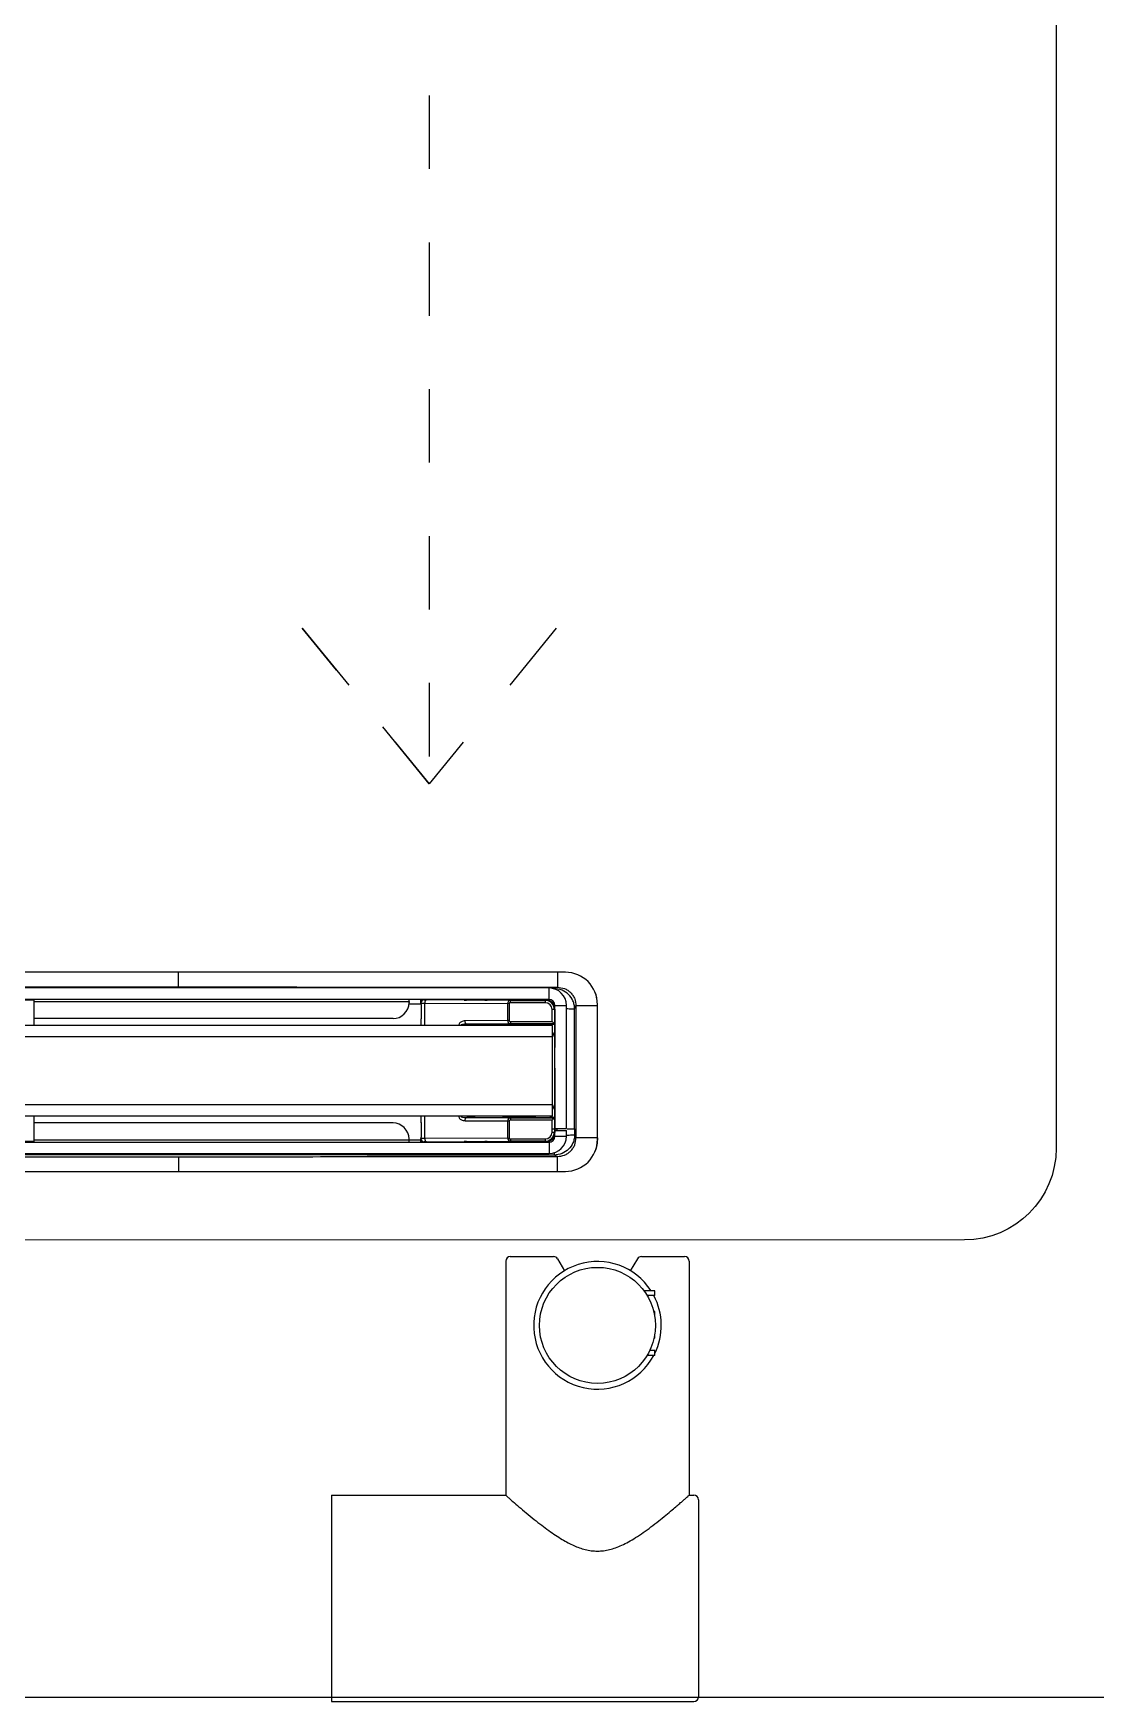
# Model space of a CAD drawing. Header units: millimetres. Extents: x 694231 to 734331, y 4486031 to 4541543.
# Drawn here: x 726069.15 to 726092.31, y 4492477.91 to 4492514.27 of the extents above; entities that cross this region are included whole.
import ezdxf

# ---------------------------------------------------------------- set-up
doc = ezdxf.new("R2010")
doc.units = ezdxf.units.MM
doc.linetypes.add('AI-Linetype-22', pattern=[3.2004, 1.6002, -1.6002])
doc.layers.add('Deko_Vitrifiye', color=135, linetype='Continuous')
doc.layers.add('Deko_Zemin Seramik5', color=155, linetype='Continuous')

# ---------------------------------------------------------------- blocks, each defined once
blk = doc.blocks.new('A$C3a43e377')
at = {"layer": 'Deko_Vitrifiye', "linetype": 'Continuous'}
for p, q in [((0, 80), (0, 1)), ((45, 80), (0, 80)), ((45, 80), (45, 42)), ((96, 42), (45, 42)), ((97, 41), (97, 31.57)), ((96.51, 30.71), (93.92, 29.15)), ((96.51, 13.29), (93.92, 14.85)), ((75.44, 9.5), (75.44, 11.19)), ((88.49, 9.5), (88.49, 11.14)), ((89.54, 9.5), (89.54, 11.85)), ((97, 12.43), (97, 3)), ((75.44, 9.5), (76.49, 9.5)), ((76.49, 9.5), (76.49, 10.61)), ((79.23, 9.5), (79.23, 9.65)), ((79.23, 9.5), (80.05, 9.5)), ((84.16, 9.5), (85.02, 9.5)), ((85.02, 9.5), (85.02, 9.72)), ((88.49, 9.5), (89.54, 9.5)), ((44, 0), (1, 0)), ((45, 2), (45, 1)), ((96, 2), (45, 2))]:
    blk.add_line(p, q, dxfattribs=at)
blk.add_circle((82, 22), 12.65, dxfattribs=at)
for centre, radius, start, end in [((96, 41), 1, 0, 90), ((82, 22), 13.91, 302.8517, 241.8522), ((96, 31.57), 1, 300.9638, 0), ((96, 12.43), 1, 0, 59.0362), ((82, 22), 13.91, 243.9761, 297.8271), ((1, 1), 1, 180, 270), ((44, 1), 1, 270, 0), ((96, 3), 1, 270, 0)]:
    blk.add_arc(centre, radius, start, end, dxfattribs=at)
at = {"layer": 'Deko_Vitrifiye', "linetype": 'Continuous', "start_tangent": (-31.698218, -35.660517), "end_tangent": (31.698229, -35.66051)}
blk.add_spline([(45, 42), (44.86, 41.84), (44.39, 41.31), (43.6, 40.41), (42.49, 39.13), (41.12, 37.51), (39.71, 35.78), (38.44, 34.15), (37.29, 32.61), (36.27, 31.12), (35.37, 29.71), (34.62, 28.38), (34.02, 27.15), (33.53, 25.94), (33.15, 24.68), (32.9, 23.35), (32.81, 21.99), (32.9, 20.65), (33.14, 19.34), (33.54, 18.04), (34.1, 16.68), (34.83, 15.23), (35.75, 13.67), (36.85, 12.02), (38.07, 10.33), (39.37, 8.65), (40.64, 7.07), (41.77, 5.71), (42.67, 4.66), (43.37, 3.86), (43.92, 3.22), (44.38, 2.71), (44.72, 2.32), (44.93, 2.08), (45, 2)], degree=3, dxfattribs=at)

msp = doc.modelspace()

# ---------------------------------------------------------------- linework, layer by layer
at = {"layer": 'Deko_Zemin Seramik5'}
for p, q in [((726080.746, 4492493.804), (726042.146, 4492493.804)), ((726080.39, 4492493.461), (726042.504, 4492493.461)), ((726050.579, 4492493.484), (726072.314, 4492493.484)), ((726080.39, 4492493.211), (726080.39, 4492493.461)), ((726080.39, 4492493.211), (726080.39, 4492493.461)), ((726080.505, 4492493.449), (726080.457, 4492493.449)), ((726080.505, 4492493.449), (726080.457, 4492493.449)), ((726080.573, 4492493.477), (726080.505, 4492493.449)), ((726080.573, 4492493.477), (726080.505, 4492493.449)), ((726080.39, 4492493.211), (726042.504, 4492493.211)), ((726069.165, 4492493.197), (726068.765, 4492493.197)), ((726069.165, 4492492.646), (726069.165, 4492493.197)), ((726069.165, 4492493.166), (726077.34, 4492493.166)), ((726077.335, 4492493.117), (726077.597, 4492493.113)), ((726077.34, 4492493.166), (726077.34, 4492493.211)), ((726077.34, 4492493.166), (726077.34, 4492493.142)), ((726077.597, 4492493.133), (726077.597, 4492493.211)), ((726077.597, 4492493.133), (726077.597, 4492493.102)), ((726077.597, 4492493.133), (726077.597, 4492493.133)), ((726077.602, 4492493.101), (726077.602, 4492492.786)), ((726077.667, 4492493.203), (726077.667, 4492493.203)), ((726078.409, 4492493.203), (726077.667, 4492493.203)), ((726077.683, 4492493.159), (726077.68, 4492493.146)), ((726077.68, 4492493.146), (726077.68, 4492493.132)), ((726077.68, 4492493.132), (726079.491, 4492493.121)), ((726077.68, 4492492.646), (726077.68, 4492493.132)), ((726077.687, 4492493.171), (726077.683, 4492493.159)), ((726077.692, 4492493.182), (726077.687, 4492493.171)), ((726077.698, 4492493.19), (726077.692, 4492493.182)), ((726077.705, 4492493.197), (726077.698, 4492493.19)), ((726077.713, 4492493.201), (726077.705, 4492493.197)), ((726077.721, 4492493.202), (726077.713, 4492493.201)), ((726079.554, 4492493.191), (726077.721, 4492493.202)), ((726078.409, 4492493.211), (726078.409, 4492493.203)), ((726078.538, 4492493.206), (726078.409, 4492493.206)), ((726078.538, 4492493.211), (726078.538, 4492493.199)), ((726078.538, 4492493.198), (726078.538, 4492493.199)), ((726078.539, 4492493.198), (726078.538, 4492493.198)), ((726078.539, 4492493.198), (726078.539, 4492493.211)), ((726078.589, 4492493.211), (726078.589, 4492493.197)), ((726078.988, 4492493.197), (726078.589, 4492493.197)), ((726078.988, 4492493.197), (726078.988, 4492493.211)), ((726079.038, 4492493.211), (726079.038, 4492493.198)), ((726079.038, 4492493.198), (726079.039, 4492493.199)), ((726079.039, 4492493.199), (726079.039, 4492493.211)), ((726079.168, 4492493.206), (726079.039, 4492493.206)), ((726079.168, 4492493.203), (726079.168, 4492493.211)), ((726079.168, 4492493.203), (726079.168, 4492493.211)), ((726080.319, 4492493.203), (726079.168, 4492493.203)), ((726080.319, 4492493.203), (726079.168, 4492493.203)), ((726079.52, 4492493.121), (726079.491, 4492493.121)), ((726079.491, 4492492.749), (726079.491, 4492493.121)), ((726079.52, 4492493.121), (726079.491, 4492493.121)), ((726079.491, 4492492.749), (726079.491, 4492493.121)), ((726079.52, 4492493.121), (726079.52, 4492492.749)), ((726079.52, 4492493.121), (726079.52, 4492492.749)), ((726079.554, 4492493.141), (726079.554, 4492493.191)), ((726079.554, 4492493.191), (726080.307, 4492493.191)), ((726079.554, 4492493.141), (726079.554, 4492493.191)), ((726079.554, 4492493.191), (726080.307, 4492493.191)), ((726080.307, 4492493.141), (726079.554, 4492493.141)), ((726080.307, 4492493.141), (726079.554, 4492493.141)), ((726080.319, 4492493.203), (726080.307, 4492493.191)), ((726080.319, 4492493.203), (726080.307, 4492493.191)), ((726080.307, 4492493.191), (726080.307, 4492493.141)), ((726080.307, 4492493.191), (726080.307, 4492493.141)), ((726080.457, 4492492.73), (726080.457, 4492492.991)), ((726080.507, 4492492.991), (726080.457, 4492492.991)), ((726080.457, 4492492.73), (726080.457, 4492492.991)), ((726080.507, 4492492.991), (726080.457, 4492492.991)), ((726080.507, 4492492.991), (726080.519, 4492493.003)), ((726080.507, 4492492.991), (726080.519, 4492493.003)), ((726080.507, 4492492.991), (726080.507, 4492492.68)), ((726080.507, 4492492.991), (726080.507, 4492492.68)), ((726080.519, 4492493.003), (726080.519, 4492492.536)), ((726080.519, 4492493.003), (726080.519, 4492492.536)), ((726080.52, 4492493.081), (726080.77, 4492493.081)), ((726080.52, 4492490.396), (726080.52, 4492493.081)), ((726080.52, 4492493.081), (726080.77, 4492493.081)), ((726080.52, 4492490.396), (726080.52, 4492493.081)), ((726080.77, 4492490.396), (726080.77, 4492493.081)), ((726080.77, 4492490.396), (726080.77, 4492493.081)), ((726080.946, 4492490.4), (726080.949, 4492493.005)), ((726080.946, 4492490.4), (726080.949, 4492493.005)), ((726080.949, 4492493.005), (726080.977, 4492493.073)), ((726080.949, 4492493.005), (726080.977, 4492493.073)), ((726080.977, 4492493.073), (726080.977, 4492490.195)), ((726080.977, 4492493.073), (726080.977, 4492490.195)), ((726081.446, 4492490.163), (726081.446, 4492493.104)), ((726081.446, 4492490.163), (726081.446, 4492493.104)), ((726080.465, 4492492.646), (726042.429, 4492492.646)), ((726076.99, 4492492.793), (726069.165, 4492492.793)), ((726077.597, 4492492.786), (726077.597, 4492492.646)), ((726079.491, 4492492.749), (726078.561, 4492492.744)), ((726078.562, 4492492.73), (726078.561, 4492492.744)), ((726078.564, 4492492.717), (726078.562, 4492492.73)), ((726078.568, 4492492.705), (726078.564, 4492492.717)), ((726078.573, 4492492.694), (726078.568, 4492492.705)), ((726078.579, 4492492.686), (726078.573, 4492492.694)), ((726078.586, 4492492.679), (726078.579, 4492492.686)), ((726078.594, 4492492.675), (726078.586, 4492492.679)), ((726078.602, 4492492.674), (726078.594, 4492492.675)), ((726078.602, 4492492.674), (726079.492, 4492492.679)), ((726079.381, 4492492.674), (726078.602, 4492492.674)), ((726078.602, 4492492.672), (726078.764, 4492492.672)), ((726078.602, 4492492.672), (726078.613, 4492492.646)), ((726078.764, 4492492.672), (726078.775, 4492492.646)), ((726079.381, 4492492.674), (726079.386, 4492492.678)), ((726079.381, 4492492.674), (726079.386, 4492492.678)), ((726079.381, 4492492.654), (726079.502, 4492492.654)), ((726079.381, 4492492.654), (726079.502, 4492492.654)), ((726079.386, 4492492.678), (726079.49, 4492492.678)), ((726079.386, 4492492.678), (726079.49, 4492492.678)), ((726079.49, 4492492.678), (726079.491, 4492492.679)), ((726079.49, 4492492.678), (726079.491, 4492492.679)), ((726079.49, 4492492.678), (726079.49, 4492492.672)), ((726079.49, 4492492.672), (726079.49, 4492492.678)), ((726079.49, 4492492.678), (726079.49, 4492492.672)), ((726079.49, 4492492.672), (726079.49, 4492492.678)), ((726079.49, 4492492.672), (726079.491, 4492492.672)), ((726079.49, 4492492.672), (726079.491, 4492492.672)), ((726079.52, 4492492.749), (726079.491, 4492492.749)), ((726079.52, 4492492.749), (726079.491, 4492492.749)), ((726079.491, 4492492.672), (726079.491, 4492492.679)), ((726079.491, 4492492.672), (726079.491, 4492492.679)), ((726079.491, 4492492.672), (726079.541, 4492492.672)), ((726079.491, 4492492.672), (726079.541, 4492492.672)), ((726079.511, 4492492.652), (726079.51, 4492492.652)), ((726079.511, 4492492.652), (726079.51, 4492492.652)), ((726079.541, 4492492.652), (726079.511, 4492492.652)), ((726079.541, 4492492.652), (726079.511, 4492492.652)), ((726079.541, 4492492.672), (726079.541, 4492492.68)), ((726079.541, 4492492.672), (726079.541, 4492492.68)), ((726079.541, 4492492.672), (726079.94, 4492492.672)), ((726079.541, 4492492.672), (726079.541, 4492492.652)), ((726079.541, 4492492.672), (726079.94, 4492492.672)), ((726079.541, 4492492.672), (726079.541, 4492492.652)), ((726079.94, 4492492.652), (726079.541, 4492492.652)), ((726079.94, 4492492.652), (726079.541, 4492492.652)), ((726079.546, 4492492.68), (726079.554, 4492492.68)), ((726079.546, 4492492.68), (726079.94, 4492492.68)), ((726079.546, 4492492.68), (726079.554, 4492492.68)), ((726079.546, 4492492.68), (726079.94, 4492492.68)), ((726079.554, 4492492.73), (726080.457, 4492492.73)), ((726079.554, 4492492.73), (726079.554, 4492492.68)), ((726079.554, 4492492.73), (726080.457, 4492492.73)), ((726079.554, 4492492.73), (726079.554, 4492492.68)), ((726080.507, 4492492.68), (726079.554, 4492492.68)), ((726080.507, 4492492.68), (726079.554, 4492492.68)), ((726079.94, 4492492.672), (726079.94, 4492492.68)), ((726079.94, 4492492.672), (726079.94, 4492492.68)), ((726079.94, 4492492.672), (726079.94, 4492492.652)), ((726079.94, 4492492.672), (726079.99, 4492492.672)), ((726079.94, 4492492.672), (726079.94, 4492492.652)), ((726079.94, 4492492.672), (726079.99, 4492492.672)), ((726079.97, 4492492.652), (726079.94, 4492492.652)), ((726079.97, 4492492.652), (726079.94, 4492492.652)), ((726079.971, 4492492.652), (726079.97, 4492492.652)), ((726079.971, 4492492.652), (726079.97, 4492492.652)), ((726079.979, 4492492.654), (726080.096, 4492492.654)), ((726079.979, 4492492.654), (726080.096, 4492492.654)), ((726079.99, 4492492.679), (726079.991, 4492492.678)), ((726079.99, 4492492.672), (726079.99, 4492492.679)), ((726079.99, 4492492.679), (726079.991, 4492492.678)), ((726079.99, 4492492.672), (726079.99, 4492492.679)), ((726079.99, 4492492.672), (726079.991, 4492492.672)), ((726079.99, 4492492.672), (726079.991, 4492492.672)), ((726079.991, 4492492.672), (726079.991, 4492492.678)), ((726079.991, 4492492.678), (726080.091, 4492492.678)), ((726079.991, 4492492.672), (726079.991, 4492492.678)), ((726079.991, 4492492.672), (726079.991, 4492492.678)), ((726079.991, 4492492.678), (726080.091, 4492492.678)), ((726079.991, 4492492.672), (726079.991, 4492492.678)), ((726080.091, 4492492.678), (726080.096, 4492492.674)), ((726080.091, 4492492.678), (726080.096, 4492492.674)), ((726080.513, 4492492.674), (726080.096, 4492492.674)), ((726080.513, 4492492.674), (726080.096, 4492492.674)), ((726080.413, 4492492.646), (726080.424, 4492492.672)), ((726080.413, 4492492.646), (726080.424, 4492492.672)), ((726080.424, 4492492.672), (726080.513, 4492492.672)), ((726080.424, 4492492.672), (726080.513, 4492492.672)), ((726080.507, 4492492.68), (726080.457, 4492492.73)), ((726080.507, 4492492.68), (726080.457, 4492492.73)), ((726080.465, 4492492.396), (726080.465, 4492492.646)), ((726080.465, 4492492.396), (726080.465, 4492492.646)), ((726080.465, 4492492.39), (726080.513, 4492492.5)), ((726080.465, 4492492.389), (726080.513, 4492492.5)), ((726080.465, 4492492.39), (726080.513, 4492492.5)), ((726080.465, 4492492.389), (726080.513, 4492492.5)), ((726080.507, 4492492.68), (726080.513, 4492492.674)), ((726080.507, 4492492.68), (726080.513, 4492492.674)), ((726080.513, 4492492.672), (726080.513, 4492492.5)), ((726080.513, 4492492.672), (726080.513, 4492492.5)), ((726080.513, 4492492.5), (726080.513, 4492492.113)), ((726080.513, 4492492.5), (726080.513, 4492492.5)), ((726080.513, 4492492.5), (726080.513, 4492492.113)), ((726080.513, 4492492.5), (726080.513, 4492492.5)), ((726080.519, 4492492.536), (726080.515, 4492492.532)), ((726080.519, 4492492.536), (726080.515, 4492492.532)), ((726080.515, 4492492.532), (726080.515, 4492492.53)), ((726080.515, 4492492.532), (726080.515, 4492492.53)), ((726080.515, 4492492.53), (726080.515, 4492492.163)), ((726080.515, 4492492.53), (726080.515, 4492492.163)), ((726080.52, 4492492.536), (726080.519, 4492492.536)), ((726080.52, 4492492.536), (726080.519, 4492492.536)), ((726080.465, 4492492.396), (726042.429, 4492492.396)), ((726080.465, 4492490.916), (726080.465, 4492492.396)), ((726080.465, 4492490.916), (726080.465, 4492492.396)), ((726080.52, 4492492.163), (726080.513, 4492492.163)), ((726080.52, 4492492.163), (726080.513, 4492492.163)), ((726080.513, 4492492.113), (726080.52, 4492492.113)), ((726080.513, 4492492.113), (726080.52, 4492492.113)), ((726080.518, 4492491.713), (726080.518, 4492490.611)), ((726080.52, 4492491.713), (726080.518, 4492491.713)), ((726080.518, 4492491.713), (726080.518, 4492490.611)), ((726080.52, 4492491.713), (726080.518, 4492491.713)), ((726080.518, 4492491.663), (726080.52, 4492491.663)), ((726080.518, 4492491.663), (726080.52, 4492491.663)), ((726080.52, 4492491.649), (726080.518, 4492491.649)), ((726080.52, 4492491.649), (726080.518, 4492491.649)), ((726080.518, 4492490.211), (726080.518, 4492491.599)), ((726080.518, 4492491.599), (726080.52, 4492491.599)), ((726080.518, 4492490.211), (726080.518, 4492491.599)), ((726080.518, 4492491.599), (726080.52, 4492491.599)), ((726080.513, 4492491.199), (726080.513, 4492490.812)), ((726080.52, 4492491.199), (726080.513, 4492491.199)), ((726080.513, 4492491.199), (726080.513, 4492490.812)), ((726080.52, 4492491.199), (726080.513, 4492491.199)), ((726080.513, 4492491.149), (726080.52, 4492491.149)), ((726080.513, 4492491.149), (726080.52, 4492491.149)), ((726080.515, 4492491.149), (726080.515, 4492490.782)), ((726080.515, 4492491.149), (726080.515, 4492490.782)), ((726080.465, 4492490.916), (726042.429, 4492490.916)), ((726080.513, 4492490.812), (726080.465, 4492490.923)), ((726080.513, 4492490.812), (726080.465, 4492490.923)), ((726080.513, 4492490.812), (726080.465, 4492490.922)), ((726080.513, 4492490.812), (726080.465, 4492490.922)), ((726080.465, 4492490.666), (726080.465, 4492490.916)), ((726080.465, 4492490.666), (726080.465, 4492490.916)), ((726080.513, 4492490.812), (726080.513, 4492490.64)), ((726080.513, 4492490.812), (726080.513, 4492490.812)), ((726080.513, 4492490.812), (726080.513, 4492490.64)), ((726080.513, 4492490.812), (726080.513, 4492490.812)), ((726080.515, 4492490.782), (726080.515, 4492490.78)), ((726080.515, 4492490.782), (726080.515, 4492490.78)), ((726080.515, 4492490.78), (726080.519, 4492490.776)), ((726080.515, 4492490.78), (726080.519, 4492490.776)), ((726080.519, 4492490.776), (726080.519, 4492490.309)), ((726080.519, 4492490.776), (726080.52, 4492490.776)), ((726080.519, 4492490.776), (726080.519, 4492490.309)), ((726080.519, 4492490.776), (726080.52, 4492490.776)), ((726080.465, 4492490.666), (726042.429, 4492490.666)), ((726069.165, 4492490.116), (726069.165, 4492490.666)), ((726076.99, 4492490.519), (726069.165, 4492490.519)), ((726077.597, 4492490.666), (726077.597, 4492490.526)), ((726077.602, 4492490.526), (726077.602, 4492490.209)), ((726077.68, 4492490.18), (726077.68, 4492490.666)), ((726078.561, 4492490.568), (726078.562, 4492490.582)), ((726078.561, 4492490.568), (726079.491, 4492490.563)), ((726078.562, 4492490.582), (726078.564, 4492490.595)), ((726078.564, 4492490.595), (726078.568, 4492490.607)), ((726078.568, 4492490.607), (726078.573, 4492490.618)), ((726078.573, 4492490.618), (726078.579, 4492490.626)), ((726078.579, 4492490.626), (726078.586, 4492490.633)), ((726078.586, 4492490.633), (726078.594, 4492490.637)), ((726078.594, 4492490.637), (726078.602, 4492490.638)), ((726078.613, 4492490.666), (726078.602, 4492490.64)), ((726078.764, 4492490.64), (726078.602, 4492490.64)), ((726079.492, 4492490.633), (726078.602, 4492490.638)), ((726078.602, 4492490.638), (726079.381, 4492490.638)), ((726078.775, 4492490.666), (726078.764, 4492490.64)), ((726079.502, 4492490.658), (726079.381, 4492490.658)), ((726079.502, 4492490.658), (726079.381, 4492490.658)), ((726079.386, 4492490.634), (726079.381, 4492490.638)), ((726079.386, 4492490.634), (726079.381, 4492490.638)), ((726079.49, 4492490.634), (726079.386, 4492490.634)), ((726079.49, 4492490.634), (726079.386, 4492490.634)), ((726079.49, 4492490.64), (726079.49, 4492490.634)), ((726079.491, 4492490.64), (726079.49, 4492490.64)), ((726079.49, 4492490.634), (726079.49, 4492490.64)), ((726079.49, 4492490.64), (726079.49, 4492490.634)), ((726079.491, 4492490.64), (726079.49, 4492490.64)), ((726079.49, 4492490.634), (726079.49, 4492490.64)), ((726079.491, 4492490.633), (726079.49, 4492490.634)), ((726079.491, 4492490.633), (726079.49, 4492490.634)), ((726079.491, 4492490.633), (726079.491, 4492490.64)), ((726079.541, 4492490.64), (726079.491, 4492490.64)), ((726079.491, 4492490.633), (726079.491, 4492490.64)), ((726079.541, 4492490.64), (726079.491, 4492490.64)), ((726079.491, 4492490.563), (726079.52, 4492490.563)), ((726079.491, 4492490.191), (726079.491, 4492490.563)), ((726079.491, 4492490.563), (726079.52, 4492490.563)), ((726079.491, 4492490.191), (726079.491, 4492490.563)), ((726079.51, 4492490.66), (726079.511, 4492490.66)), ((726079.51, 4492490.66), (726079.511, 4492490.66)), ((726079.511, 4492490.66), (726079.541, 4492490.66)), ((726079.511, 4492490.66), (726079.541, 4492490.66)), ((726079.52, 4492490.563), (726079.52, 4492490.191)), ((726079.52, 4492490.563), (726079.52, 4492490.191)), ((726079.541, 4492490.66), (726079.541, 4492490.64)), ((726079.541, 4492490.66), (726079.94, 4492490.66)), ((726079.541, 4492490.66), (726079.541, 4492490.64)), ((726079.541, 4492490.66), (726079.94, 4492490.66)), ((726079.541, 4492490.632), (726079.541, 4492490.64)), ((726079.94, 4492490.64), (726079.541, 4492490.64)), ((726079.541, 4492490.632), (726079.541, 4492490.64)), ((726079.94, 4492490.64), (726079.541, 4492490.64)), ((726079.554, 4492490.632), (726079.546, 4492490.632)), ((726079.94, 4492490.632), (726079.546, 4492490.632)), ((726079.554, 4492490.632), (726079.546, 4492490.632)), ((726079.94, 4492490.632), (726079.546, 4492490.632)), ((726079.554, 4492490.632), (726080.507, 4492490.632)), ((726079.554, 4492490.632), (726079.554, 4492490.582)), ((726079.554, 4492490.632), (726080.507, 4492490.632)), ((726079.554, 4492490.632), (726079.554, 4492490.582)), ((726080.457, 4492490.582), (726079.554, 4492490.582)), ((726080.457, 4492490.582), (726079.554, 4492490.582)), ((726079.94, 4492490.64), (726079.94, 4492490.66)), ((726079.94, 4492490.66), (726079.97, 4492490.66)), ((726079.94, 4492490.64), (726079.94, 4492490.66)), ((726079.94, 4492490.66), (726079.97, 4492490.66)), ((726079.94, 4492490.632), (726079.94, 4492490.64)), ((726079.99, 4492490.64), (726079.94, 4492490.64)), ((726079.94, 4492490.632), (726079.94, 4492490.64)), ((726079.99, 4492490.64), (726079.94, 4492490.64)), ((726079.97, 4492490.66), (726079.971, 4492490.66)), ((726079.97, 4492490.66), (726079.971, 4492490.66)), ((726080.096, 4492490.658), (726079.979, 4492490.658)), ((726080.096, 4492490.658), (726079.979, 4492490.658)), ((726079.99, 4492490.633), (726079.99, 4492490.64)), ((726079.991, 4492490.64), (726079.99, 4492490.64)), ((726079.99, 4492490.633), (726079.99, 4492490.64)), ((726079.991, 4492490.64), (726079.99, 4492490.64)), ((726079.991, 4492490.634), (726079.99, 4492490.633)), ((726079.991, 4492490.634), (726079.99, 4492490.633)), ((726079.991, 4492490.634), (726079.991, 4492490.64)), ((726079.991, 4492490.634), (726079.991, 4492490.64)), ((726079.991, 4492490.634), (726079.991, 4492490.64)), ((726079.991, 4492490.634), (726079.991, 4492490.64)), ((726080.091, 4492490.634), (726079.991, 4492490.634)), ((726080.091, 4492490.634), (726079.991, 4492490.634)), ((726080.096, 4492490.638), (726080.091, 4492490.634)), ((726080.096, 4492490.638), (726080.091, 4492490.634)), ((726080.096, 4492490.638), (726080.513, 4492490.638)), ((726080.096, 4492490.638), (726080.513, 4492490.638)), ((726080.424, 4492490.64), (726080.413, 4492490.666)), ((726080.424, 4492490.64), (726080.413, 4492490.666)), ((726080.513, 4492490.64), (726080.424, 4492490.64)), ((726080.513, 4492490.64), (726080.424, 4492490.64)), ((726080.457, 4492490.582), (726080.507, 4492490.632)), ((726080.457, 4492490.582), (726080.507, 4492490.632)), ((726080.457, 4492490.321), (726080.457, 4492490.582)), ((726080.457, 4492490.321), (726080.457, 4492490.582)), ((726080.457, 4492490.321), (726080.507, 4492490.321)), ((726080.457, 4492490.321), (726080.507, 4492490.321)), ((726080.465, 4492490.389), (726080.57, 4492490.389)), ((726080.465, 4492490.389), (726080.57, 4492490.389)), ((726080.513, 4492490.638), (726080.507, 4492490.632)), ((726080.513, 4492490.638), (726080.507, 4492490.632)), ((726080.507, 4492490.632), (726080.507, 4492490.321)), ((726080.507, 4492490.632), (726080.507, 4492490.321)), ((726080.519, 4492490.309), (726080.507, 4492490.321)), ((726080.519, 4492490.309), (726080.507, 4492490.321)), ((726080.518, 4492490.611), (726080.52, 4492490.611)), ((726080.518, 4492490.611), (726080.52, 4492490.611)), ((726080.52, 4492490.396), (726080.77, 4492490.396)), ((726080.52, 4492490.396), (726080.77, 4492490.396)), ((726080.52, 4492490.231), (726080.52, 4492490.356)), ((726080.52, 4492490.356), (726080.77, 4492490.356)), ((726080.52, 4492490.231), (726080.52, 4492490.356)), ((726080.52, 4492490.356), (726080.77, 4492490.356)), ((726080.57, 4492490.356), (726080.57, 4492490.392)), ((726080.57, 4492490.356), (726080.57, 4492490.392)), ((726080.77, 4492490.231), (726080.77, 4492490.356)), ((726080.77, 4492490.231), (726080.77, 4492490.356)), ((726080.945, 4492490.389), (726080.946, 4492490.4)), ((726080.945, 4492490.389), (726080.946, 4492490.4)), ((726080.945, 4492490.389), (726080.946, 4492490.378)), ((726080.945, 4492490.389), (726080.946, 4492490.389)), ((726080.945, 4492490.389), (726080.946, 4492490.378)), ((726080.945, 4492490.389), (726080.946, 4492490.389)), ((726080.946, 4492490.389), (726080.946, 4492490.4)), ((726080.946, 4492490.389), (726080.946, 4492490.4)), ((726080.946, 4492490.389), (726080.946, 4492490.378)), ((726080.946, 4492490.389), (726080.946, 4492490.378)), ((726080.946, 4492490.378), (726080.949, 4492490.263)), ((726080.946, 4492490.378), (726080.949, 4492490.263)), ((726042.504, 4492490.101), (726080.39, 4492490.101)), ((726069.165, 4492490.116), (726068.765, 4492490.116)), ((726077.34, 4492490.146), (726069.165, 4492490.146)), ((726077.34, 4492490.146), (726077.34, 4492490.17)), ((726077.34, 4492490.151), (726077.597, 4492490.154)), ((726077.34, 4492490.101), (726077.34, 4492490.146)), ((726077.597, 4492490.209), (726077.597, 4492490.179)), ((726077.597, 4492490.179), (726077.597, 4492490.179)), ((726077.597, 4492490.101), (726077.597, 4492490.179)), ((726077.667, 4492490.109), (726078.409, 4492490.109)), ((726077.667, 4492490.109), (726077.667, 4492490.109)), ((726079.491, 4492490.191), (726077.68, 4492490.18)), ((726077.68, 4492490.18), (726077.68, 4492490.166)), ((726077.68, 4492490.166), (726077.683, 4492490.153)), ((726077.683, 4492490.153), (726077.687, 4492490.141)), ((726077.687, 4492490.141), (726077.692, 4492490.13)), ((726077.692, 4492490.13), (726077.698, 4492490.122)), ((726077.698, 4492490.122), (726077.705, 4492490.115)), ((726077.705, 4492490.115), (726077.713, 4492490.111)), ((726077.713, 4492490.111), (726077.721, 4492490.11)), ((726077.721, 4492490.11), (726079.554, 4492490.121)), ((726078.409, 4492490.109), (726078.409, 4492490.101)), ((726078.409, 4492490.106), (726078.538, 4492490.106)), ((726078.538, 4492490.114), (726078.539, 4492490.114)), ((726078.538, 4492490.113), (726078.538, 4492490.114)), ((726078.538, 4492490.113), (726078.538, 4492490.101)), ((726078.539, 4492490.101), (726078.539, 4492490.114)), ((726078.589, 4492490.115), (726078.988, 4492490.115)), ((726078.589, 4492490.115), (726078.589, 4492490.101)), ((726078.988, 4492490.101), (726078.988, 4492490.115)), ((726079.039, 4492490.113), (726079.038, 4492490.114)), ((726079.038, 4492490.114), (726079.038, 4492490.101)), ((726079.039, 4492490.101), (726079.039, 4492490.113)), ((726079.039, 4492490.106), (726079.168, 4492490.106)), ((726079.168, 4492490.109), (726080.319, 4492490.109)), ((726079.168, 4492490.101), (726079.168, 4492490.109)), ((726079.168, 4492490.109), (726080.319, 4492490.109)), ((726079.168, 4492490.101), (726079.168, 4492490.109)), ((726079.491, 4492490.191), (726079.52, 4492490.191)), ((726079.491, 4492490.191), (726079.52, 4492490.191)), ((726079.554, 4492490.171), (726080.307, 4492490.171)), ((726079.554, 4492490.171), (726079.554, 4492490.121)), ((726079.554, 4492490.171), (726080.307, 4492490.171)), ((726079.554, 4492490.171), (726079.554, 4492490.121)), ((726080.307, 4492490.121), (726079.554, 4492490.121)), ((726080.307, 4492490.121), (726079.554, 4492490.121)), ((726080.307, 4492490.171), (726080.307, 4492490.121)), ((726080.307, 4492490.171), (726080.307, 4492490.121)), ((726080.307, 4492490.121), (726080.319, 4492490.109)), ((726080.307, 4492490.121), (726080.319, 4492490.109)), ((726080.39, 4492490.101), (726080.39, 4492489.851)), ((726080.39, 4492490.101), (726080.39, 4492489.851)), ((726080.52, 4492490.211), (726080.518, 4492490.211)), ((726080.52, 4492490.211), (726080.518, 4492490.211)), ((726080.52, 4492490.231), (726080.77, 4492490.231)), ((726080.52, 4492490.231), (726080.77, 4492490.231)), ((726080.949, 4492490.263), (726080.977, 4492490.195)), ((726080.949, 4492490.263), (726080.977, 4492490.195)), ((726042.504, 4492489.851), (726080.39, 4492489.851)), ((726050.579, 4492489.783), (726072.314, 4492489.783)), ((726080.573, 4492489.79), (726080.505, 4492489.819)), ((726080.573, 4492489.79), (726080.505, 4492489.819)), ((726042.146, 4492489.463), (726080.746, 4492489.463))]:
    msp.add_line(p, q, dxfattribs=at)
msp.add_lwpolyline([(726101.446, 4492635.383), (726101.446, 4492477.995), (726021.447, 4492477.995), (726021.447, 4492660.383)], dxfattribs=at)
msp.add_lwpolyline([(726091.446, 4492635.383), (726091.446, 4492489.971, -0.414145), (726089.446, 4492487.971), (726033.447, 4492487.956, -0.414282), (726031.446, 4492489.956), (726031.446, 4492635.383)], format="xyb", close=True, dxfattribs=at)
at = {"layer": 'Deko_Zemin Seramik5', "linetype": 'AI-Linetype-22'}
for points in [[(726077.779, 4492512.911), (726077.779, 4492497.911), (726075.012, 4492501.301)], [(726075.012, 4492501.301), (726077.779, 4492497.911)], [(726080.546, 4492501.301), (726077.779, 4492497.911)]]:
    msp.add_lwpolyline(points, dxfattribs=at)
at = {"layer": 'Deko_Zemin Seramik5'}
for centre, radius, start, end in [((726080.746, 4492493.104), 0.7, 0, 90), ((726080.746, 4492493.104), 0.7, 0, 90), ((726080.39, 4492493.081), 0.38, 0, 90), ((726080.39, 4492493.081), 0.38, 0, 90), ((726076.99, 4492493.142), 0.349, 269.891, 359.8906), ((726077.667, 4492493.133), 0.07, 89.9989, 179.9989), ((726080.39, 4492493.081), 0.13, 0, 90), ((726080.39, 4492493.081), 0.13, 0, 90), ((726079.51, 4492492.672), 0.02, 179.9989, 269.9989), ((726079.51, 4492492.672), 0.02, 179.9989, 269.9989), ((726079.511, 4492492.672), 0.02, 179.9989, 269.9989), ((726079.511, 4492492.672), 0.02, 179.9989, 269.9989), ((726079.97, 4492492.672), 0.02, 270.0011, 0.0011), ((726079.97, 4492492.672), 0.02, 270.0011, 0.0011), ((726079.971, 4492492.672), 0.02, 270.0011, 0.0011), ((726079.971, 4492492.672), 0.02, 270.0011, 0.0011), ((726076.99, 4492490.17), 0.349, 0.1094, 90.109), ((726079.51, 4492490.64), 0.02, 90.0011, 180.0011), ((726079.51, 4492490.64), 0.02, 90.0011, 180.0011), ((726079.511, 4492490.64), 0.02, 90.0011, 180.0011), ((726079.511, 4492490.64), 0.02, 90.0011, 180.0011), ((726079.97, 4492490.64), 0.02, 359.9989, 89.9989), ((726079.97, 4492490.64), 0.02, 359.9989, 89.9989), ((726079.971, 4492490.64), 0.02, 359.9989, 89.9989), ((726079.971, 4492490.64), 0.02, 359.9989, 89.9989), ((726077.667, 4492490.179), 0.07, 180.0011, 270.0011), ((726080.39, 4492490.231), 0.13, 270, 0), ((726080.39, 4492490.231), 0.38, 270, 0), ((726080.39, 4492490.231), 0.13, 270, 0), ((726080.39, 4492490.231), 0.38, 270, 0), ((726080.746, 4492490.163), 0.7, 270, 0), ((726080.746, 4492490.163), 0.7, 270, 0)]:
    msp.add_arc(centre, radius, start, end, dxfattribs=at)
for centre, major_axis, ratio, start_param, end_param in [((726077.667, 4492493.133), (0, -0.07), 0.999962, 3.141593, 4.712389), ((726077.797, 4492493.133), (-0.2, 0), 0.005672, 0, 0.942478), ((726077.797, 4492493.102), (-0.2, 0), 0.003491, 0, 0.224925), ((726077.797, 4492493.203), (-0.13, 0), 0.008727, 0, 0.556158), ((726077.797, 4492493.203), (-0.13, 0), 0.008727, 0.556158, 0.942478), ((726078.589, 4492493.198), (-0.05, 0), 0.008727, 0.008727, 1.570788), ((726078.988, 4492493.198), (-0.05, 0), 0.008727, 1.570796, 3.132866), ((726079.554, 4492493.121), (-0.0004, -0.07), 0.905934, 3.152379, 4.716116), ((726079.554, 4492493.121), (-0.0004, -0.07), 0.905934, 3.152379, 4.716116), ((726079.554, 4492493.121), (-0.034, 0.0002), 0.587778, 4.723176, 6.286912), ((726079.554, 4492493.121), (-0.034, 0.0002), 0.587778, 4.723176, 6.286912), ((726080.307, 4492492.991), (-0.141, -0.141), 0.999962, 2.356233, 3.926953), ((726080.307, 4492492.991), (-0.141, -0.141), 0.999962, 2.356233, 3.926953), ((726080.307, 4492492.991), (-0.106, -0.106), 0.999924, 2.356233, 3.926953), ((726080.307, 4492492.991), (-0.106, -0.106), 0.999924, 2.356233, 3.926953), ((726080.319, 4492493.003), (-0.141, -0.141), 0.999924, 2.356233, 3.926953), ((726080.319, 4492493.003), (-0.141, -0.141), 0.999924, 2.356233, 3.926953), ((726077.797, 4492492.786), (-0.2, 0), 0.003491, 6.05826, 6.283185), ((726078.603, 4492492.644), (-0.138, 0), 0.217963, 4.721116, 6.283185), ((726078.614, 4492492.644), (0.0125, -0.03), 0.00806, 3.453066, 4.709044), ((726078.776, 4492492.644), (0.0125, -0.03), 0.00806, 1.567451, 2.823429), ((726079.381, 4492492.644), (0, -0.03), 0.008727, 3.150319, 4.712389), ((726079.381, 4492492.644), (0, -0.03), 0.008727, 3.150319, 4.712389), ((726079.554, 4492492.75), (0.0004, -0.07), 0.905934, 4.708662, 6.272399), ((726079.554, 4492492.75), (0.0004, -0.07), 0.905934, 4.708662, 6.272399), ((726079.541, 4492492.679), (-0.05, 0), 0.008727, 6.060863, 6.274459), ((726079.541, 4492492.679), (-0.05, 0), 0.008727, 6.060863, 6.274459), ((726079.554, 4492492.75), (0.034, 0.0002), 0.587778, 3.137866, 4.701602), ((726079.554, 4492492.75), (0.034, 0.0002), 0.587778, 3.137866, 4.701602), ((726079.547, 4492492.75), (0.119, 0.001), 0.587778, 4.660645, 4.701602), ((726079.547, 4492492.75), (0.119, 0.001), 0.587778, 4.660645, 4.701602), ((726079.94, 4492492.679), (-0.05, 0), 0.008727, 3.150319, 4.712389), ((726079.94, 4492492.679), (-0.05, 0), 0.008727, 3.150319, 4.712389), ((726080.096, 4492492.644), (0, -0.03), 0.008727, 1.570796, 3.132866), ((726080.096, 4492492.644), (0, -0.03), 0.008727, 1.570796, 3.132866), ((726080.412, 4492492.644), (-0.0131, -0.03), 0.008001, 3.459897, 4.715874), ((726080.412, 4492492.644), (-0.0131, -0.03), 0.008001, 3.459897, 4.715874), ((726080.513, 4492492.644), (0, -0.03), 0.008727, 2.826774, 3.132866), ((726080.513, 4492492.644), (0, -0.03), 0.008727, 2.826774, 3.132866), ((726080.513, 4492492.113), (0, -0.05), 0.008727, 3.141593, 4.712389), ((726080.513, 4492492.113), (0, -0.05), 0.008727, 3.141593, 4.712389), ((726080.513, 4492491.199), (0, -0.05), 0.008727, 4.712389, 6.283185), ((726080.513, 4492491.199), (0, -0.05), 0.008727, 4.712389, 6.283185), ((726077.797, 4492490.526), (-0.2, 0), 0.003491, 0, 0.224925), ((726078.603, 4492490.668), (-0.138, 0), 0.217963, 0, 1.56207), ((726078.614, 4492490.668), (-0.0125, -0.03), 0.00806, 4.715734, 5.971712), ((726078.776, 4492490.668), (-0.0125, -0.03), 0.00806, 0.318164, 1.574141), ((726079.381, 4492490.668), (0, -0.03), 0.008727, 4.712389, 6.274459), ((726079.381, 4492490.668), (0, -0.03), 0.008727, 4.712389, 6.274459), ((726079.541, 4492490.633), (-0.05, 0), 0.008727, 0.008727, 0.222322), ((726079.541, 4492490.633), (-0.05, 0), 0.008727, 0.008727, 0.222322), ((726079.554, 4492490.562), (-0.0004, -0.07), 0.905934, 3.152379, 4.716116), ((726079.554, 4492490.562), (-0.0004, -0.07), 0.905934, 3.152379, 4.716116), ((726079.554, 4492490.562), (0.034, -0.0002), 0.587778, 1.581583, 3.145319), ((726079.554, 4492490.562), (0.034, -0.0002), 0.587778, 1.581583, 3.145319), ((726079.547, 4492490.562), (0.119, -0.001), 0.587778, 1.581583, 1.62254), ((726079.547, 4492490.562), (0.119, -0.001), 0.587778, 1.581583, 1.62254), ((726079.94, 4492490.633), (-0.05, 0), 0.008727, 1.570796, 3.132866), ((726079.94, 4492490.633), (-0.05, 0), 0.008727, 1.570796, 3.132866), ((726080.096, 4492490.668), (0, -0.03), 0.008727, 0.008727, 1.570796), ((726080.096, 4492490.668), (0, -0.03), 0.008727, 0.008727, 1.570796), ((726080.307, 4492490.321), (-0.106, 0.106), 0.999924, 2.356233, 3.926953), ((726080.307, 4492490.321), (0.141, -0.141), 0.999962, 5.497825, 7.068545), ((726080.307, 4492490.321), (-0.106, 0.106), 0.999924, 2.356233, 3.926953), ((726080.307, 4492490.321), (0.141, -0.141), 0.999962, 5.497825, 7.068545), ((726080.319, 4492490.309), (-0.141, 0.141), 0.999924, 2.356233, 3.926953), ((726080.319, 4492490.309), (-0.141, 0.141), 0.999924, 2.356233, 3.926953), ((726080.412, 4492490.668), (0.0131, -0.03), 0.008001, 4.708904, 5.964881), ((726080.412, 4492490.668), (0.0131, -0.03), 0.008001, 4.708904, 5.964881), ((726080.518, 4492490.511), (-0.1, 0), 0.999962, 4.712389, 5.273014), ((726080.52, 4492490.511), (-0.1, 0), 0.999962, 4.712389, 5.294728), ((726080.518, 4492490.511), (-0.1, 0), 0.999962, 4.712389, 5.273014), ((726080.52, 4492490.511), (-0.1, 0), 0.999962, 4.712389, 5.294728), ((726080.513, 4492490.668), (0, -0.03), 0.008727, 0.008727, 0.314819), ((726080.513, 4492490.668), (0, -0.03), 0.008727, 0.008727, 0.314819), ((726077.797, 4492490.209), (-0.2, 0), 0.003491, 6.05826, 6.283185), ((726077.797, 4492490.179), (-0.2, 0), 0.005672, 5.340708, 6.283185), ((726077.667, 4492490.179), (0, 0.07), 0.999962, 1.570796, 3.141593), ((726077.797, 4492490.109), (-0.13, 0), 0.008727, 5.340708, 6.283185), ((726078.589, 4492490.114), (-0.05, 0), 0.008727, 4.712397, 6.274459), ((726078.988, 4492490.114), (-0.05, 0), 0.008727, 3.150319, 4.712389), ((726079.554, 4492490.191), (0.0004, -0.07), 0.905934, 4.708662, 6.272399), ((726079.554, 4492490.191), (0.0004, -0.07), 0.905934, 4.708662, 6.272399), ((726079.554, 4492490.191), (-0.034, -0.0002), 0.587778, 6.279459, 7.843195), ((726079.554, 4492490.191), (-0.034, -0.0002), 0.587778, 6.279459, 7.843195), ((726080.52, 4492490.311), (-0.1, 0), 0.999962, 0.988457, 1.570796), ((726080.52, 4492490.311), (-0.1, 0), 0.999962, 0.988457, 1.570796), ((726080.518, 4492490.311), (-0.1, 0), 0.999962, 1.010172, 1.570796), ((726080.518, 4492490.311), (-0.1, 0), 0.999962, 1.010172, 1.570796)]:
    msp.add_ellipse(centre, major_axis=major_axis, ratio=ratio, start_param=start_param, end_param=end_param, dxfattribs=at)
for points, knots in [([(726072.314, 4492493.484), (726072.314, 4492493.491), (726072.314, 4492493.503), (726072.314, 4492493.578), (726072.314, 4492493.684), (726072.314, 4492493.765), (726072.314, 4492493.804)], [0, 0, 0, 0, 0.240773, 0.5, 0.759227, 1, 1, 1, 1]), ([(726080.573, 4492493.804), (726080.573, 4492493.795), (726080.573, 4492493.726), (726080.573, 4492493.616), (726080.573, 4492493.505), (726080.573, 4492493.486), (726080.573, 4492493.477)], [0, 0, 0, 0, 0.046125, 0.371812, 0.697499, 1, 1, 1, 1]), ([(726080.573, 4492493.804), (726080.573, 4492493.795), (726080.573, 4492493.726), (726080.573, 4492493.616), (726080.573, 4492493.505), (726080.573, 4492493.486), (726080.573, 4492493.477)], [0, 0, 0, 0, 0.046125, 0.371812, 0.697499, 1, 1, 1, 1]), ([(726072.314, 4492493.484), (726073.232, 4492493.484), (726075.068, 4492493.483), (726077.82, 4492493.478), (726079.655, 4492493.477), (726080.573, 4492493.477)], [0, 0, 0, 0, 0.333309, 0.666691, 1, 1, 1, 1]), ([(726080.949, 4492493.005), (726080.947, 4492493.035), (726080.943, 4492493.095), (726080.906, 4492493.206), (726080.825, 4492493.325), (726080.679, 4492493.427), (726080.564, 4492493.442), (726080.505, 4492493.449)], [0, 0, 0, 0, 0.131583, 0.258869, 0.502349, 0.746602, 1, 1, 1, 1]), ([(726080.949, 4492493.005), (726080.947, 4492493.035), (726080.943, 4492493.095), (726080.906, 4492493.206), (726080.825, 4492493.325), (726080.679, 4492493.427), (726080.564, 4492493.442), (726080.505, 4492493.449)], [0, 0, 0, 0, 0.131583, 0.258869, 0.502349, 0.746602, 1, 1, 1, 1]), ([(726080.573, 4492493.477), (726080.625, 4492493.472), (726080.704, 4492493.464), (726080.799, 4492493.414), (726080.863, 4492493.362), (726080.915, 4492493.298), (726080.965, 4492493.203), (726080.972, 4492493.124), (726080.977, 4492493.073)], [0, 0, 0, 0, 0.2432, 0.372242, 0.500235, 0.628741, 0.757585, 1, 1, 1, 1]), ([(726080.573, 4492493.477), (726080.625, 4492493.472), (726080.704, 4492493.464), (726080.799, 4492493.414), (726080.863, 4492493.362), (726080.915, 4492493.298), (726080.965, 4492493.203), (726080.972, 4492493.124), (726080.977, 4492493.073)], [0, 0, 0, 0, 0.2432, 0.372242, 0.500235, 0.628741, 0.757585, 1, 1, 1, 1]), ([(726081.446, 4492493.073), (726081.444, 4492493.124), (726081.44, 4492493.228), (726081.407, 4492493.328), (726081.39, 4492493.379)], [0, 0, 0, 0, 0.487973, 1, 1, 1, 1]), ([(726081.446, 4492493.073), (726081.444, 4492493.124), (726081.44, 4492493.228), (726081.407, 4492493.328), (726081.39, 4492493.379)], [0, 0, 0, 0, 0.487973, 1, 1, 1, 1]), ([(726080.77, 4492493.011), (726080.791, 4492493.011), (726080.856, 4492493.01), (726080.926, 4492493.008), (726080.941, 4492493.006), (726080.949, 4492493.005)], [0, 0, 0, 0, 0.203106, 0.616225, 1, 1, 1, 1]), ([(726080.77, 4492493.011), (726080.791, 4492493.011), (726080.856, 4492493.01), (726080.926, 4492493.008), (726080.941, 4492493.006), (726080.949, 4492493.005)], [0, 0, 0, 0, 0.203106, 0.616225, 1, 1, 1, 1]), ([(726081.446, 4492493.073), (726081.389, 4492493.073), (726081.27, 4492493.073), (726081.115, 4492493.073), (726081.005, 4492493.073), (726080.986, 4492493.073), (726080.977, 4492493.073)], [0, 0, 0, 0, 0.240773, 0.5, 0.759227, 1, 1, 1, 1]), ([(726081.446, 4492493.073), (726081.389, 4492493.073), (726081.27, 4492493.073), (726081.115, 4492493.073), (726081.005, 4492493.073), (726080.986, 4492493.073), (726080.977, 4492493.073)], [0, 0, 0, 0, 0.240773, 0.5, 0.759227, 1, 1, 1, 1]), ([(726078.561, 4492492.744), (726078.548, 4492492.743), (726078.516, 4492492.741), (726078.475, 4492492.724), (726078.444, 4492492.698), (726078.429, 4492492.673), (726078.425, 4492492.655), (726078.425, 4492492.646), (726078.424, 4492492.644)], [0, 0, 0, 0, 0.227061, 0.547359, 0.742173, 0.87064, 0.964461, 1, 1, 1, 1]), ([(726079.541, 4492492.68), (726079.539, 4492492.68), (726079.536, 4492492.68), (726079.532, 4492492.68), (726079.529, 4492492.68), (726079.525, 4492492.68), (726079.521, 4492492.68), (726079.518, 4492492.681), (726079.514, 4492492.681), (726079.511, 4492492.681), (726079.507, 4492492.681), (726079.504, 4492492.68), (726079.502, 4492492.68), (726079.5, 4492492.68), (726079.497, 4492492.68), (726079.495, 4492492.68), (726079.494, 4492492.679), (726079.493, 4492492.679), (726079.493, 4492492.679), (726079.492, 4492492.679)], [0, 0, 0, 0, 0.088931, 0.133744, 0.178889, 0.239717, 0.301103, 0.363225, 0.425932, 0.487498, 0.549657, 0.628438, 0.676138, 0.716924, 0.791599, 0.855857, 0.916916, 0.958389, 1, 1, 1, 1]), ([(726079.541, 4492492.68), (726079.539, 4492492.68), (726079.536, 4492492.68), (726079.532, 4492492.68), (726079.529, 4492492.68), (726079.525, 4492492.68), (726079.521, 4492492.68), (726079.518, 4492492.681), (726079.514, 4492492.681), (726079.511, 4492492.681), (726079.507, 4492492.681), (726079.504, 4492492.68), (726079.502, 4492492.68), (726079.5, 4492492.68), (726079.497, 4492492.68), (726079.495, 4492492.68), (726079.494, 4492492.679), (726079.493, 4492492.679), (726079.493, 4492492.679), (726079.492, 4492492.679)], [0, 0, 0, 0, 0.088931, 0.133744, 0.178889, 0.239717, 0.301103, 0.363225, 0.425932, 0.487498, 0.549657, 0.628438, 0.676138, 0.716924, 0.791599, 0.855857, 0.916916, 0.958389, 1, 1, 1, 1]), ([(726080.518, 4492491.713), (726080.518, 4492491.711), (726080.518, 4492491.708), (726080.518, 4492491.703), (726080.518, 4492491.698), (726080.518, 4492491.694), (726080.518, 4492491.69), (726080.518, 4492491.686), (726080.518, 4492491.681), (726080.518, 4492491.677), (726080.518, 4492491.674), (726080.518, 4492491.672), (726080.518, 4492491.67), (726080.518, 4492491.668), (726080.518, 4492491.666), (726080.518, 4492491.665), (726080.518, 4492491.664), (726080.518, 4492491.663), (726080.518, 4492491.663), (726080.518, 4492491.663)], [0, 0, 0, 0, 0.069997, 0.140858, 0.193797, 0.247107, 0.30099, 0.355659, 0.461433, 0.515705, 0.570376, 0.623127, 0.676244, 0.730516, 0.785188, 0.837939, 0.891056, 0.945328, 1, 1, 1, 1]), ([(726080.518, 4492491.713), (726080.518, 4492491.711), (726080.518, 4492491.708), (726080.518, 4492491.703), (726080.518, 4492491.698), (726080.518, 4492491.694), (726080.518, 4492491.69), (726080.518, 4492491.686), (726080.518, 4492491.681), (726080.518, 4492491.677), (726080.518, 4492491.674), (726080.518, 4492491.672), (726080.518, 4492491.67), (726080.518, 4492491.668), (726080.518, 4492491.666), (726080.518, 4492491.665), (726080.518, 4492491.664), (726080.518, 4492491.663), (726080.518, 4492491.663), (726080.518, 4492491.663)], [0, 0, 0, 0, 0.069997, 0.140858, 0.193797, 0.247107, 0.30099, 0.355659, 0.461433, 0.515705, 0.570376, 0.623127, 0.676244, 0.730516, 0.785188, 0.837939, 0.891056, 0.945328, 1, 1, 1, 1]), ([(726080.518, 4492491.649), (726080.518, 4492491.649), (726080.518, 4492491.649), (726080.518, 4492491.648), (726080.518, 4492491.647), (726080.518, 4492491.646), (726080.518, 4492491.644), (726080.518, 4492491.643), (726080.518, 4492491.64), (726080.518, 4492491.638), (726080.518, 4492491.635), (726080.518, 4492491.632), (726080.518, 4492491.629), (726080.518, 4492491.624), (726080.518, 4492491.619), (726080.518, 4492491.614), (726080.518, 4492491.609), (726080.518, 4492491.604), (726080.518, 4492491.601), (726080.518, 4492491.599)], [0, 0, 0, 0, 0.052751, 0.105868, 0.160141, 0.214812, 0.267755, 0.321067, 0.374953, 0.429625, 0.482566, 0.535878, 0.589763, 0.644434, 0.75059, 0.804473, 0.859142, 0.929139, 1, 1, 1, 1]), ([(726080.518, 4492491.649), (726080.518, 4492491.649), (726080.518, 4492491.649), (726080.518, 4492491.648), (726080.518, 4492491.647), (726080.518, 4492491.646), (726080.518, 4492491.644), (726080.518, 4492491.643), (726080.518, 4492491.64), (726080.518, 4492491.638), (726080.518, 4492491.635), (726080.518, 4492491.632), (726080.518, 4492491.629), (726080.518, 4492491.624), (726080.518, 4492491.619), (726080.518, 4492491.614), (726080.518, 4492491.609), (726080.518, 4492491.604), (726080.518, 4492491.601), (726080.518, 4492491.599)], [0, 0, 0, 0, 0.052751, 0.105868, 0.160141, 0.214812, 0.267755, 0.321067, 0.374953, 0.429625, 0.482566, 0.535878, 0.589763, 0.644434, 0.75059, 0.804473, 0.859142, 0.929139, 1, 1, 1, 1]), ([(726078.424, 4492490.668), (726078.425, 4492490.666), (726078.425, 4492490.657), (726078.429, 4492490.639), (726078.444, 4492490.614), (726078.475, 4492490.588), (726078.516, 4492490.571), (726078.548, 4492490.569), (726078.561, 4492490.568)], [0, 0, 0, 0, 0.035539, 0.12936, 0.257827, 0.452641, 0.772939, 1, 1, 1, 1]), ([(726079.492, 4492490.633), (726079.493, 4492490.633), (726079.495, 4492490.633), (726079.501, 4492490.632), (726079.513, 4492490.631), (726079.528, 4492490.632), (726079.537, 4492490.632), (726079.541, 4492490.632)], [0, 0, 0, 0, 0.083349, 0.324015, 0.573987, 0.820833, 1, 1, 1, 1]), ([(726079.492, 4492490.633), (726079.493, 4492490.633), (726079.495, 4492490.633), (726079.501, 4492490.632), (726079.513, 4492490.631), (726079.528, 4492490.632), (726079.537, 4492490.632), (726079.541, 4492490.632)], [0, 0, 0, 0, 0.083349, 0.324015, 0.573987, 0.820833, 1, 1, 1, 1]), ([(726080.788, 4492490.389), (726080.82, 4492490.389), (726080.888, 4492490.389), (726080.934, 4492490.389), (726080.943, 4492490.389), (726080.945, 4492490.389)], [0, 0, 0, 0, 0.411817, 0.875121, 1, 1, 1, 1]), ([(726080.788, 4492490.389), (726080.82, 4492490.389), (726080.888, 4492490.389), (726080.934, 4492490.389), (726080.943, 4492490.389), (726080.945, 4492490.389)], [0, 0, 0, 0, 0.411817, 0.875121, 1, 1, 1, 1]), ([(726080.949, 4492490.263), (726080.947, 4492490.232), (726080.943, 4492490.173), (726080.906, 4492490.062), (726080.825, 4492489.942), (726080.679, 4492489.84), (726080.564, 4492489.826), (726080.505, 4492489.819)], [0, 0, 0, 0, 0.131583, 0.258869, 0.502349, 0.746602, 1, 1, 1, 1]), ([(726080.949, 4492490.263), (726080.947, 4492490.232), (726080.943, 4492490.173), (726080.906, 4492490.062), (726080.825, 4492489.942), (726080.679, 4492489.84), (726080.564, 4492489.826), (726080.505, 4492489.819)], [0, 0, 0, 0, 0.131583, 0.258869, 0.502349, 0.746602, 1, 1, 1, 1]), ([(726080.573, 4492489.79), (726080.625, 4492489.795), (726080.704, 4492489.803), (726080.799, 4492489.853), (726080.863, 4492489.905), (726080.915, 4492489.969), (726080.965, 4492490.064), (726080.972, 4492490.143), (726080.977, 4492490.195)], [0, 0, 0, 0, 0.2432, 0.372242, 0.500235, 0.628741, 0.757585, 1, 1, 1, 1]), ([(726080.573, 4492489.79), (726080.625, 4492489.795), (726080.704, 4492489.803), (726080.799, 4492489.853), (726080.863, 4492489.905), (726080.915, 4492489.969), (726080.965, 4492490.064), (726080.972, 4492490.143), (726080.977, 4492490.195)], [0, 0, 0, 0, 0.2432, 0.372242, 0.500235, 0.628741, 0.757585, 1, 1, 1, 1]), ([(726080.77, 4492490.256), (726080.791, 4492490.256), (726080.856, 4492490.257), (726080.926, 4492490.26), (726080.941, 4492490.262), (726080.949, 4492490.263)], [0, 0, 0, 0, 0.203106, 0.616225, 1, 1, 1, 1]), ([(726080.77, 4492490.256), (726080.791, 4492490.256), (726080.856, 4492490.257), (726080.926, 4492490.26), (726080.941, 4492490.262), (726080.949, 4492490.263)], [0, 0, 0, 0, 0.203106, 0.616225, 1, 1, 1, 1]), ([(726081.446, 4492490.195), (726081.389, 4492490.195), (726081.27, 4492490.195), (726081.115, 4492490.195), (726081.005, 4492490.195), (726080.986, 4492490.195), (726080.977, 4492490.195)], [0, 0, 0, 0, 0.240773, 0.5, 0.759227, 1, 1, 1, 1]), ([(726081.446, 4492490.195), (726081.389, 4492490.195), (726081.27, 4492490.195), (726081.115, 4492490.195), (726081.005, 4492490.195), (726080.986, 4492490.195), (726080.977, 4492490.195)], [0, 0, 0, 0, 0.240773, 0.5, 0.759227, 1, 1, 1, 1]), ([(726081.446, 4492490.195), (726081.444, 4492490.144), (726081.441, 4492490.044), (726081.409, 4492489.949), (726081.394, 4492489.902)], [0, 0, 0, 0, 0.510669, 1, 1, 1, 1]), ([(726081.446, 4492490.195), (726081.444, 4492490.144), (726081.441, 4492490.044), (726081.409, 4492489.949), (726081.394, 4492489.902)], [0, 0, 0, 0, 0.510669, 1, 1, 1, 1]), ([(726072.314, 4492489.824), (726071.95, 4492489.824), (726067.35, 4492489.824), (726068.517, 4492489.824), (726063.564, 4492489.824), (726051.128, 4492489.824), (726047.295, 4492489.824), (726050.579, 4492489.824)], [0, 0, 0, 0, 0.020648, 0.260324, 0.5, 0.619838, 1, 1, 1, 1]), ([(726072.314, 4492489.851), (726072.314, 4492489.849), (726072.314, 4492489.829), (726072.314, 4492489.826), (726072.314, 4492489.824)], [0, 0, 0, 0, 0.070207, 1, 1, 1, 1]), ([(726080.505, 4492489.819), (726080.308, 4492489.819), (726079.898, 4492489.819), (726079.26, 4492489.819), (726078.648, 4492489.819), (726078.096, 4492489.82), (726077.588, 4492489.82), (726077.038, 4492489.821), (726076.433, 4492489.821), (726075.825, 4492489.822), (726075.272, 4492489.822), (726074.795, 4492489.823), (726074.327, 4492489.823), (726073.852, 4492489.823), (726073.344, 4492489.824), (726072.834, 4492489.824), (726072.491, 4492489.824), (726072.314, 4492489.824)], [0, 0, 0, 0, 0.072247, 0.150112, 0.233598, 0.296378, 0.352507, 0.419655, 0.497824, 0.574062, 0.642126, 0.700446, 0.749022, 0.81343, 0.874341, 0.935189, 1, 1, 1, 1]), ([(726072.314, 4492489.783), (726073.232, 4492489.783), (726075.068, 4492489.784), (726077.82, 4492489.789), (726079.655, 4492489.79), (726080.573, 4492489.79)], [0, 0, 0, 0, 0.333309, 0.666691, 1, 1, 1, 1]), ([(726072.314, 4492489.783), (726072.314, 4492489.777), (726072.314, 4492489.764), (726072.314, 4492489.689), (726072.314, 4492489.583), (726072.314, 4492489.502), (726072.314, 4492489.463)], [0, 0, 0, 0, 0.240773, 0.5, 0.759227, 1, 1, 1, 1]), ([(726080.505, 4492489.874), (726080.505, 4492489.865), (726080.505, 4492489.829), (726080.505, 4492489.823), (726080.505, 4492489.819)], [0, 0, 0, 0, 0.237295, 1, 1, 1, 1]), ([(726080.505, 4492489.874), (726080.505, 4492489.865), (726080.505, 4492489.829), (726080.505, 4492489.823), (726080.505, 4492489.819)], [0, 0, 0, 0, 0.237295, 1, 1, 1, 1]), ([(726080.573, 4492489.463), (726080.573, 4492489.472), (726080.573, 4492489.541), (726080.573, 4492489.651), (726080.573, 4492489.763), (726080.573, 4492489.781), (726080.573, 4492489.79)], [0, 0, 0, 0, 0.046125, 0.371812, 0.697499, 1, 1, 1, 1]), ([(726080.573, 4492489.463), (726080.573, 4492489.472), (726080.573, 4492489.541), (726080.573, 4492489.651), (726080.573, 4492489.763), (726080.573, 4492489.781), (726080.573, 4492489.79)], [0, 0, 0, 0, 0.046125, 0.371812, 0.697499, 1, 1, 1, 1])]:
    msp.add_open_spline(points, degree=3, knots=knots, dxfattribs=at)

# ---------------------------------------------------------------- block references
at = {"xscale": 0.1000000000000001, "yscale": 0.1000000000000001, "zscale": 0.1000000000000001, "rotation": 90.00000000000001}
msp.add_blockref('A$C3a43e377', (726083.646, 4492477.908), dxfattribs=at)

doc.saveas('drawing.dxf')
